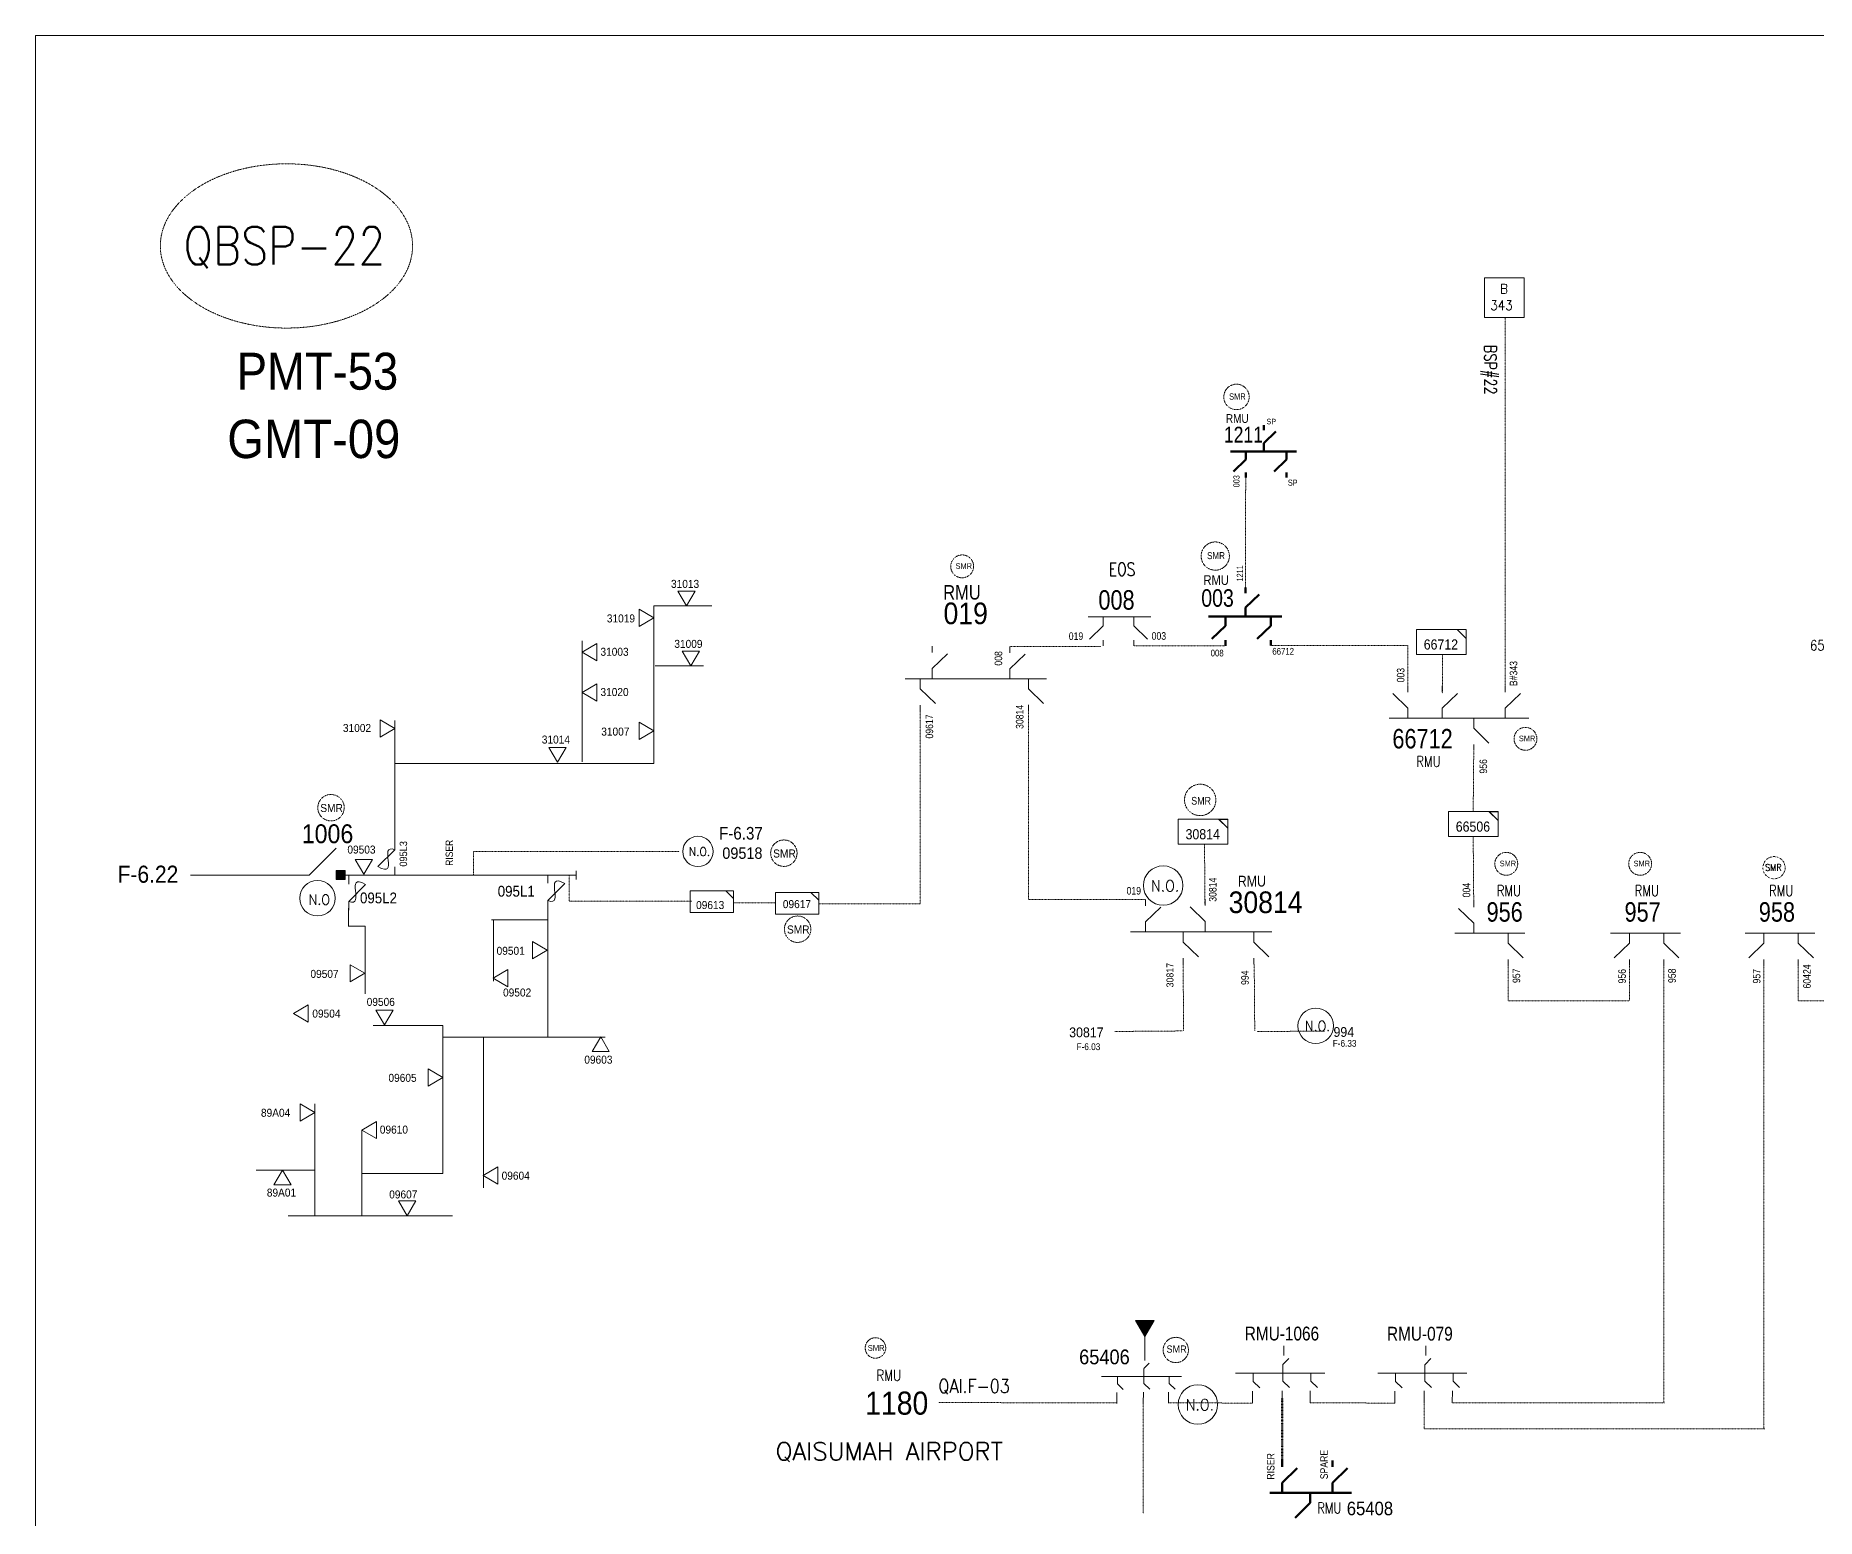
# Model space of a CAD drawing. Header units: metres. Extents: x 65984 to 144644, y -19036 to 23726.
# Drawn here: x 86731 to 87555, y -10119 to -9434 of the extents above; entities that cross this region are included whole.
import ezdxf
from ezdxf.enums import TextEntityAlignment as Align

# ---------------------------------------------------------------- set-up
doc = ezdxf.new("R2010")
doc.units = ezdxf.units.M
doc.header["$MEASUREMENT"] = 0
doc.linetypes.add('DGN Style 3', pattern=[0.013877, 0, -0.013877])
doc.linetypes.add('DGN Style 4', pattern=[1.6, 0.8, -0.4, 0, -0.4])
doc.layers.get('0').update_dxf_attribs({"color": 95, "lineweight": 40})
for name, color, linetype, lineweight in [('ABS', 7, 'Continuous', 40), ('ABS NUMBER', 112, 'Continuous', 30), ('d_eos', 111, 'Continuous', 40), ('d_eos no', 121, 'Continuous', 40), ('d_fco', 5, 'Continuous', 40), ('d_fco text', 95, 'Continuous', 40), ('d_oh branch', 94, 'Continuous', 40), ('d_switch', 95, 'Continuous', 40), ('d_tf', 1, 'Continuous', 40), ('d_tf no', 6, 'Continuous', 40), ('d_ug cable', 95, 'Continuous', 40), ('d_unit sub', 7, 'Continuous', 40), ('d_village name', 7, 'Continuous', 40), ('fedr no', 95, 'Continuous', 40), ('GRID STATION  04', 7, 'Continuous', 40), ('Level 37', 7, 'Continuous', 0), ('O H MAIN FEEDER', 4, 'Continuous', 100), ('SW N O', 114, 'Continuous', 30)]:
    doc.layers.add(name, color=color, linetype=linetype, lineweight=lineweight)
doc.styles.add('NASKHF', font='naskhf.shx', dxfattribs={"height": 8})
doc.styles.add('Style-Arial', font='arial.ttf')
doc.styles.add('Style-ENGINEERING', font='ENGINEERING.shx')
doc.styles.add('Style-msdefault', font='msdefault.shx')
doc.styles.add('Style-simplex', font='simplex.shx')
doc.styles.add('Style-STANDARD', font='STANDARD.shx')

# ---------------------------------------------------------------- blocks, each defined once
blk = doc.blocks.new('TRANS_2_2')
at = {"color": 0, "linetype": 'Continuous', "lineweight": -2, "ltscale": 500, "flags": 128}
blk.add_lwpolyline([(8668600, 4991700), (8668600, -5008300), (9500, -8300)], close=True, dxfattribs=at)
at = {"color": 0, "linetype": 'Continuous', "lineweight": -2, "ltscale": 500}
blk.add_solid([(8668600, 4991700), (8668600, -5008300), (9500, -8300)], dxfattribs=at)
blk = doc.blocks.new('TF_8')
at = {"color": 0, "linetype": 'ByBlock', "lineweight": -2}
blk.add_line((6.3, 4.95), (9.9, 1.35), dxfattribs=at)
blk.add_3dface([(-10.1, 4.95), (9.9, 4.95), (9.9, -5.05), (-10.1, -5.05)], dxfattribs=at)
blk = doc.blocks.new('FUSE01')
at = {"color": 0, "linetype": 'ByBlock', "lineweight": -2}
blk.add_line((0, -17.15), (0, -22.55), dxfattribs=at)
at = {"color": 0, "linetype": 'ByBlock', "lineweight": -2, "flags": 128}
blk.add_lwpolyline([(0, 0.05), (0, -5.75), (-11.2, -16.95)], dxfattribs=at)
at = {"color": 0, "linetype": 'ByBlock', "lineweight": -2}
blk.add_open_spline([(-11.2, -16.95), (3.4, -25.35), (-11.6, -1.35), (0, -5.75)], degree=3, dxfattribs=at)
blk = doc.blocks.new('*U2819')
at = {"layer": 'd_unit sub', "color": 2, "linetype": 'Continuous', "lineweight": 13, "flags": 128}
blk.add_lwpolyline([(6.4, 5), (9.99, 1.4), (9.99, 5)], close=True, dxfattribs=at)
at = {"layer": 'd_unit sub', "color": 2, "linetype": 'Continuous', "lineweight": 13, "xscale": 0.999671859597321, "yscale": 0.999671859597321, "zscale": 0.2499179648993302, "rotation": 359.9999999999999}
blk.add_blockref('TF_8', (0.1, 0.05), dxfattribs=at)
blk = doc.blocks.new('TRA1_1509')
at = {"layer": 'd_tf', "color": 40, "linetype": 'Continuous', "lineweight": 13, "ltscale": 0.000355616, "flags": 128}
blk.add_lwpolyline([(10, -17), (0, 0), (-10, -17)], close=True, dxfattribs=at)
blk = doc.blocks.new('TRA1_1508')
at = {"layer": 'd_tf', "color": 40, "linetype": 'Continuous', "lineweight": 13, "ltscale": 0.000355616, "xscale": 1.000046564039523, "yscale": 1.000046564039523, "zscale": 1.000046564039523, "rotation": 180}
blk.add_blockref('TRA1_1509', (0, 0), dxfattribs=at)
blk = doc.blocks.new('TRA1_1511')
at = {"layer": 'd_tf', "color": 40, "linetype": 'Continuous', "lineweight": 13, "ltscale": 0.000363563, "flags": 128}
blk.add_lwpolyline([(10, -16.9), (0, 0.1), (-10, -16.9)], close=True, dxfattribs=at)
blk = doc.blocks.new('TRA1_1510')
at = {"layer": 'd_tf', "color": 40, "linetype": 'Continuous', "lineweight": 13, "ltscale": 0.000363563, "xscale": 1.000046564039523, "yscale": 1.000046564039523, "zscale": 1.000046564039523, "rotation": 180}
blk.add_blockref('TRA1_1511', (0, 0), dxfattribs=at)
blk = doc.blocks.new('TRA1_1513')
at = {"layer": 'd_tf', "color": 40, "linetype": 'Continuous', "lineweight": 13, "ltscale": 0.000355616, "flags": 128}
blk.add_lwpolyline([(10, -17), (0, 0), (-10, -17)], close=True, dxfattribs=at)
blk = doc.blocks.new('TRA1_1512')
at = {"layer": 'd_tf', "color": 40, "linetype": 'Continuous', "lineweight": 13, "ltscale": 0.000355616, "xscale": 1.000046564039523, "yscale": 1.000046564039523, "zscale": 1.000046564039523, "rotation": 180}
blk.add_blockref('TRA1_1513', (0, 0), dxfattribs=at)
blk = doc.blocks.new('ABS2_1_1')
at = {"color": 0, "linetype": 'ByBlock', "lineweight": -2, "ltscale": 500}
for q in [(-29900, 43500), (0, 0)]:
    blk.add_line((0, 13600), q, dxfattribs=at)
at = {"color": 0, "linetype": 'ByBlock', "lineweight": -2, "ltscale": 500, "flags": 128}
for points in [[(5000, 43600), (-5000, 43600), (-5000, 53600), (5000, 53600)], [(3791, 49653), (3791, 49653), (3791, 49653)]]:
    blk.add_lwpolyline(points, close=True, dxfattribs=at)
at = {"color": 0, "linetype": 'ByBlock', "lineweight": -2, "ltscale": 500}
for points in [[(5000, 43600), (-5000, 43600), (5000, 53600), (-5000, 53600)], [(3791, 49653), (3791, 49653), (3791, 49653)]]:
    blk.add_solid(points, dxfattribs=at)
blk = doc.blocks.new('*U3876')
at = {"layer": 'd_eos', "color": 7, "linetype": 'Continuous', "lineweight": 13, "ltscale": 1.071132}
for p, q in [((0.66, 20.58), (0.66, -20.59)), ((-7.66, 12.71), (-13.21, 12.73)), ((-3.17, 12.4), (-6.11, 9.37)), ((0.3, 12.4), (-3.15, 12.4)), ((-7.55, -0.92), (-13.09, -0.91)), ((-3.06, -1.23), (-6, -4.26)), ((0.42, -1.23), (-3.03, -1.23)), ((0.96, -1.22), (4.59, -1.22)), ((4.68, -1.24), (7.34, -3.98)), ((8.82, -1.67), (13.24, -1.67)), ((-7.55, -13.88), (-13.09, -13.87)), ((-3.06, -14.19), (-6, -17.22)), ((0.42, -14.19), (-3.03, -14.19))]:
    blk.add_line(p, q, dxfattribs=at)
blk = doc.blocks.new('TF_1_3')
at = {"layer": 'd_village name', "color": 0, "linetype": 'Continuous', "lineweight": -2, "ltscale": 500}
blk.add_line((3150, 2475), (4950, 675), dxfattribs=at)
blk.add_3dface([(-5050, 2475), (4950, 2475), (4950, -2525), (-5050, -2525)], dxfattribs=at)
blk = doc.blocks.new('*U4063')
at = {"color": 30, "linetype": 'Continuous', "lineweight": 13, "flags": 128}
blk.add_lwpolyline([(18.3, 14.3), (28.6, 14.3), (28.6, 4)], close=True, dxfattribs=at)
at = {"color": 30, "linetype": 'Continuous', "lineweight": 13, "ltscale": 0.585929, "xscale": 0.005720000000000002, "yscale": 0.005720000000000002, "zscale": 0.006084002084081081}
blk.add_blockref('TF_1_3', (0.3, 0.2), dxfattribs=at)
blk = doc.blocks.new('*U4093')
at = {"layer": 'SW N O', "color": 3, "lineweight": 13, "ltscale": 0.426762}
blk.add_circle((0, 0), 16.8, dxfattribs=at)
at = {"layer": 'SW N O', "color": 3, "lineweight": 13, "style": 'Style-STANDARD'}
blk.add_text('N.O.', height=9.6, dxfattribs=at).set_placement((1.7, -0.2), align=Align.MIDDLE_CENTER)
blk = doc.blocks.new('*U4113')
at = {"layer": 'SW N O', "color": 3, "lineweight": 13, "ltscale": 0.426762, "extrusion": (0, 0, -1)}
blk.add_circle((0, 0), 16.8, dxfattribs=at)
at = {"layer": 'SW N O', "color": 3, "lineweight": 13, "extrusion": (0, 0, -1), "insert": (1.7, 1.4), "char_height": 9.6, "attachment_point": 5, "text_direction": (1, 0, 0), "line_spacing_factor": 0.6, "style": 'Style-STANDARD'}
blk.add_mtext('N.O', dxfattribs=at)
blk = doc.blocks.new('*U4171')
at = {"layer": 'd_eos', "color": 2, "linetype": 'Continuous', "lineweight": 211, "ltscale": 0.574507}
for p, q in [((-13.17, 12.09), (-13.17, 14.91)), ((-13.17, 4.65), (-6.16, 11.44)), ((10.13, 12.09), (10.13, 14.92)), ((10.13, 4.65), (17.13, 11.45)), ((-13.16, 0), (-13.17, 4.65)), ((10.13, 0), (10.13, 4.65)), ((-18.84, 0), (18.85, 0)), ((-0.14, -4.65), (-7.14, -11.45)), ((-0.14, 0), (-0.14, -4.65)), ((-0.14, -12.09), (-0.14, -14.92))]:
    blk.add_line(p, q, dxfattribs=at)
blk = doc.blocks.new('*U4246')
at = {"layer": 'd_eos', "color": 2, "linetype": 'Continuous', "lineweight": 13, "ltscale": 0.964019}
for p, q in [((0.66, 20.58), (0.66, -20.59)), ((-7.66, 12.71), (-13.21, 12.73)), ((-3.17, 12.4), (-6.11, 9.37)), ((0.3, 12.4), (-3.15, 12.4)), ((-7.55, -0.92), (-13.09, -0.91)), ((-3.06, -1.23), (-6, -4.26)), ((0.42, -1.23), (-3.03, -1.23)), ((0.96, -1.22), (4.59, -1.22)), ((4.68, -1.24), (7.34, -3.98)), ((8.82, -1.67), (13.24, -1.67)), ((-7.55, -13.88), (-13.09, -13.87)), ((-3.06, -14.19), (-6, -17.22)), ((0.42, -14.19), (-3.03, -14.19))]:
    blk.add_line(p, q, dxfattribs=at)
blk = doc.blocks.new('*U4325')
at = {"layer": 'SW N O', "color": 3, "lineweight": 13, "ltscale": 0.426762}
blk.add_circle((0, 0), 16.8, dxfattribs=at)
at = {"layer": 'SW N O', "color": 3, "lineweight": 13, "style": 'Style-STANDARD'}
blk.add_text('N.O.', height=9.6, dxfattribs=at).set_placement((1.7, -0.2), align=Align.MIDDLE_CENTER)

msp = doc.modelspace()

# ---------------------------------------------------------------- linework, layer by layer
at = {"color": 30, "linetype": 'Continuous', "lineweight": 13, "ltscale": 0.426762}
msp.add_line((87244.22, -10034.79), (87244.22, -10041.89), dxfattribs=at)
at = {"layer": 'd_eos', "color": 7, "linetype": 'Continuous', "lineweight": 13, "ltscale": 0.574507}
for p, q in [((87217.95, -9702.12), (87247.04, -9702.12)), ((87224.92, -9702.12), (87224.92, -9706.3)), ((87239.19, -9702.12), (87239.19, -9706.3)), ((87224.92, -9706.3), (87218.62, -9712.42)), ((87224.92, -9713), (87224.92, -9715.55)), ((87239.19, -9706.3), (87245.49, -9712.42)), ((87239.19, -9713), (87239.19, -9715.55))]:
    msp.add_line(p, q, dxfattribs=at)
at = {"layer": 'd_eos', "color": 2, "linetype": 'Continuous', "lineweight": 13, "ltscale": 0.638341}
for p, q in [((87145.92, -9718.59), (87145.92, -9715.77)), ((87145.92, -9726.04), (87152.92, -9719.24)), ((87181.88, -9718.77), (87181.88, -9715.95)), ((87181.88, -9726.22), (87188.88, -9719.42)), ((87145.92, -9730.69), (87145.92, -9726.04)), ((87181.88, -9730.87), (87181.88, -9726.22)), ((87133.41, -9730.82), (87198.78, -9730.82)), ((87140.38, -9730.83), (87140.38, -9735.48)), ((87140.38, -9735.48), (87147.38, -9742.27)), ((87190.43, -9730.82), (87190.43, -9735.47)), ((87190.43, -9735.47), (87197.44, -9742.27)), ((87365.82, -9744.4), (87358.82, -9737.6)), ((87365.82, -9736.95), (87365.82, -9734.13)), ((87381.68, -9736.95), (87381.68, -9734.13)), ((87381.68, -9744.4), (87388.68, -9737.6)), ((87410.84, -9736.96), (87410.84, -9734.13)), ((87410.84, -9744.4), (87417.85, -9737.6)), ((87140.38, -9742.92), (87140.38, -9745.75)), ((87190.43, -9742.91), (87190.43, -9745.74)), ((87365.82, -9749.05), (87365.82, -9744.4)), ((87381.68, -9749.05), (87381.68, -9744.4)), ((87410.84, -9749.05), (87410.84, -9744.4)), ((87421.67, -9749.05), (87357.1, -9749.05)), ((87396.26, -9749.05), (87396.26, -9753.7)), ((87396.26, -9753.7), (87403.26, -9760.49)), ((87396.26, -9761.14), (87396.26, -9763.97)), ((87244.54, -9843.17), (87251.54, -9836.37)), ((87272.18, -9843), (87265.18, -9836.2)), ((87396.26, -9843.76), (87389.26, -9836.96)), ((87396.26, -9836.32), (87396.26, -9833.49)), ((87244.54, -9847.82), (87244.54, -9843.17)), ((87272.18, -9847.65), (87272.18, -9843)), ((87396.26, -9848.41), (87396.26, -9843.76)), ((87237.56, -9847.82), (87302.93, -9847.83)), ((87261.95, -9847.83), (87261.95, -9852.48)), ((87261.95, -9852.48), (87268.95, -9859.27)), ((87294.59, -9847.83), (87294.59, -9852.48)), ((87294.59, -9852.48), (87301.59, -9859.28)), ((87419.86, -9848.41), (87387.54, -9848.41)), ((87412.11, -9848.41), (87412.11, -9853.06)), ((87412.11, -9853.06), (87419.12, -9859.86)), ((87491.8, -9848.41), (87459.48, -9848.41)), ((87468.2, -9853.06), (87461.2, -9859.85)), ((87468.2, -9848.41), (87468.2, -9853.06)), ((87484.06, -9848.41), (87484.06, -9853.06)), ((87484.06, -9853.06), (87491.06, -9859.86)), ((87554, -9848.41), (87521.68, -9848.41)), ((87530.4, -9853.06), (87523.4, -9859.85)), ((87530.4, -9848.41), (87530.4, -9853.06)), ((87546.26, -9848.41), (87546.26, -9853.06)), ((87546.26, -9853.06), (87553.26, -9859.86)), ((87412.11, -9860.5), (87412.11, -9863.33)), ((87468.2, -9860.5), (87468.2, -9863.33)), ((87484.06, -9860.5), (87484.06, -9863.33)), ((87530.4, -9860.5), (87530.4, -9863.33)), ((87546.26, -9860.5), (87546.26, -9863.33))]:
    msp.add_line(p, q, dxfattribs=at)
at = {"layer": 'd_eos', "color": 7, "linetype": 'Continuous', "lineweight": 13, "ltscale": 0.638341}
for p, q in [((87244.54, -9835.73), (87244.54, -9832.9)), ((87272.18, -9835.55), (87272.18, -9832.73)), ((87261.95, -9859.92), (87261.95, -9862.74)), ((87294.59, -9859.92), (87294.59, -9862.75))]:
    msp.add_line(p, q, dxfattribs=at)
at = {"layer": 'd_eos', "color": 7, "linetype": 'Continuous', "lineweight": 211, "ltscale": 0.638341}
for p, q in [((87307.67, -10095.03), (87307.67, -10092.21)), ((87330.96, -10095.03), (87330.96, -10092.21)), ((87307.67, -10102.48), (87314.67, -10095.68)), ((87330.96, -10102.47), (87337.96, -10095.68)), ((87302, -10107.13), (87339.68, -10107.12)), ((87307.67, -10107.13), (87307.67, -10102.48)), ((87320.7, -10107.12), (87320.7, -10111.77)), ((87330.96, -10107.12), (87330.96, -10102.47)), ((87320.7, -10111.77), (87313.7, -10118.57))]:
    msp.add_line(p, q, dxfattribs=at)
at = {"layer": 'd_oh branch', "color": 40, "linetype": 'Continuous', "lineweight": 13}
for p, q in [((87017.22, -9697.07), (87017.27, -9769.94)), ((87017.23, -9697.07), (87044.03, -9697.05)), ((86984.16, -9713.23), (86984.16, -9769.23)), ((87017.86, -9724.78), (87040.23, -9724.78)), ((86897.57, -9750.1), (86897.57, -9805.74)), ((87017.27, -9769.94), (86897.57, -9769.94)), ((86876.15, -9836.9), (86876.15, -9845.32)), ((86876.15, -9845.16), (86883.73, -9845.16)), ((86883.73, -9876.42), (86883.73, -9845.16)), ((86968.29, -9842.15), (86942.28, -9842.15)), ((86943.19, -9842.17), (86943.19, -9870.56)), ((86968.27, -9837.38), (86968.29, -9896.51)), ((86919.73, -9891.11), (86887.44, -9891.13)), ((86919.7, -9896.53), (86919.73, -9891.11)), ((86919.7, -9896.51), (86994.8, -9896.51)), ((86919.7, -9896.53), (86919.75, -9959.48)), ((86938.55, -9896.53), (86938.55, -9966.16)), ((86860.59, -9927.26), (86860.59, -9978.98)), ((86882.28, -9978.98), (86882.28, -9939.39)), ((86860.59, -9957.87), (86833.47, -9957.89)), ((86919.75, -9959.48), (86882.28, -9959.48)), ((86848.24, -9978.98), (86924.19, -9978.98))]:
    msp.add_line(p, q, dxfattribs=at)
at = {"layer": 'd_ug cable', "color": 40, "linetype": 'DGN Style 3', "lineweight": 13}
for p, q in [((87073.38, -9834.3), (87054.19, -9834.3)), ((87140.38, -9834.75), (87093.39, -9834.75))]:
    msp.add_line(p, q, dxfattribs=at)
at = {"layer": 'd_ug cable', "color": 30, "linetype": 'DGN Style 3', "lineweight": 13}
for p, q in [((87484.06, -9863.33), (87484.06, -10065.48)), ((87530.4, -9863.33), (87530.4, -10077.43)), ((87231.26, -10065.49), (87148.85, -10065.36)), ((87243.51, -10065.41), (87243.43, -10116.8)), ((87294.03, -10065.6), (87255.19, -10065.49)), ((87359.76, -10065.6), (87320.63, -10065.48)), ((87373.39, -10077.43), (87373.39, -10065.48)), ((87484.45, -10065.48), (87386.35, -10065.48)), ((87530.8, -10077.43), (87373.39, -10077.43))]:
    msp.add_line(p, q, dxfattribs=at)
at = {"layer": 'd_ug cable', "color": 7, "linetype": 'DGN Style 3', "lineweight": 106}
msp.add_line((87307.66, -10063.3), (87307.67, -10092.21), dxfattribs=at)
at = {"layer": 'd_ug cable', "color": 40, "linetype": 'DGN Style 3', "lineweight": 13, "flags": 128}
for points in [[(87410.84, -9564.11), (87410.84, -9736.96)], [(87290.84, -9637.36), (87290.75, -9690.3), (87290.75, -9690.3)], [(87223.92, -9715.84), (87181.96, -9715.84), (87181.96, -9715.84)], [(87281.13, -9715.56), (87239.16, -9715.56), (87239.16, -9715.56)], [(87302.46, -9715.39), (87302.46, -9715.39), (87302.46, -9715.39), (87365.82, -9715.39), (87365.82, -9734.13)], [(87140.38, -9745.75), (87140.38, -9834.75)], [(87190.47, -9744.08), (87190.47, -9832.8), (87244.45, -9832.8)], [(86978.04, -9821.56), (86978.04, -9833.54), (87034.79, -9833.54)]]:
    msp.add_lwpolyline(points, dxfattribs=at)
at = {"layer": 'd_ug cable', "color": 30, "linetype": 'DGN Style 3', "lineweight": 13, "flags": 128}
for points in [[(87381.8, -9719.65), (87381.8, -9737.49)], [(87396.26, -9764.19), (87396.01, -9792.23)], [(87396.01, -9803.71), (87396.26, -9834.9)], [(87271.81, -9807.46), (87272.03, -9835.49)], [(87412.11, -9863.33), (87412.11, -9879.59), (87468.2, -9879.59), (87468.2, -9863.33)], [(87546.26, -9863.33), (87546.26, -9879.59), (87601.2, -9879.59)]]:
    msp.add_lwpolyline(points, dxfattribs=at)
at = {"layer": 'd_ug cable', "color": 5, "linetype": 'DGN Style 3', "lineweight": 13, "flags": 128}
msp.add_lwpolyline([(87029, -9810.63), (87029, -9810.63), (86933.95, -9810.63), (86933.94, -9821.58)], dxfattribs=at)
at = {"layer": 'd_ug cable', "color": 1, "linetype": 'DGN Style 3', "lineweight": 13, "flags": 128}
for points in [[(87261.91, -9862.49), (87262.16, -9893.68)], [(87230.37, -9893.83), (87261.56, -9893.58)]]:
    msp.add_lwpolyline(points, dxfattribs=at)
at = {"layer": 'd_ug cable', "color": 191, "linetype": 'DGN Style 3', "lineweight": 13, "flags": 128}
for points in [[(87294.78, -9862.49), (87295.03, -9893.68)], [(87296.22, -9893.88), (87327.42, -9893.63)]]:
    msp.add_lwpolyline(points, dxfattribs=at)
at = {"layer": 'd_ug cable', "color": 2, "linetype": 'DGN Style 3', "lineweight": 13}
for centre, radius in [((87286.58, -9600.51), 5.88), ((87276.77, -9674.07), 6.53), ((87159.78, -9678.83), 5.29), ((87420.17, -9758.55), 5.29), ((86868.01, -9790.39), 6.11), ((87269.81, -9786.8), 7.26), ((87077.35, -9811.41), 6.11), ((87411.29, -9816.33), 5.29), ((87473.19, -9816.33), 5.29), ((87083.72, -9846.55), 6.11), ((87119.7, -10040.12), 4.74), ((87258.53, -10041.05), 5.85)]:
    msp.add_circle(centre, radius, dxfattribs=at)
at = {"layer": 'd_ug cable', "color": 2, "linetype": 'DGN Style 4', "lineweight": 13}
msp.add_circle((87535.07, -9818.12), 5.15, dxfattribs=at)
at = {"layer": 'fedr no', "color": 82, "linetype": 'DGN Style 3', "lineweight": 13, "true_color": 0x1dc70e}
msp.add_ellipse((86847.42, -9530.72), major_axis=(58.3, 0), ratio=0.651175, dxfattribs=at)
at = {"layer": 'GRID STATION  04', "color": 57, "linetype": 'Continuous', "lineweight": 13, "ltscale": 0.588932, "true_color": 0x7d8a21, "flags": 128}
msp.add_lwpolyline([(87401.24, -9563.85), (87419.61, -9563.85), (87419.61, -9545.48), (87401.24, -9545.48)], close=True, dxfattribs=at)
at = {"layer": 'O H MAIN FEEDER', "color": 40, "lineweight": 13, "ltscale": 0.426762}
for p, q in [((86981.28, -9823.59), (86981.28, -9819.54)), ((86981.28, -9821.56), (86871.2, -9821.61))]:
    msp.add_line(p, q, dxfattribs=at)
at = {"layer": 'O H MAIN FEEDER', "color": 191, "lineweight": 13, "ltscale": 0.426762}
msp.add_line((86856.65, -9821.56), (86803.12, -9821.56), dxfattribs=at)
at = {"layer": 'O H MAIN FEEDER', "color": 140, "lineweight": 13, "ltscale": 0.498271, "flags": 128}
msp.add_lwpolyline([(86731.46, -9433.5), (88354.38, -9433.5), (88354.38, -10521.27), (86731.46, -10521.27)], close=True, dxfattribs=at)

# ---------------------------------------------------------------- block references
at = {"color": 30, "linetype": 'Continuous', "lineweight": 13, "xscale": 0.4012293440304244, "yscale": 0.4012293440304244, "zscale": 0.4012293440304244}
for p in [(87381.21, -9713.8), (87271.11, -9801.51), (87396.01, -9797.98)]:
    msp.add_blockref('*U4063', p, dxfattribs=at)
at = {"layer": 'ABS', "color": 2, "linetype": 'Continuous', "lineweight": 13, "ltscale": 0.690717, "xscale": 0.0004162977093428842, "yscale": 0.0004162977093428842, "zscale": 0.0003680335276451397, "rotation": 269.9999999999997}
msp.add_blockref('ABS2_1_1', (86852.27, -9821.56), dxfattribs=at)
at = {"layer": 'd_eos', "color": 2, "linetype": 'Continuous', "lineweight": 211, "ltscale": 0.517056, "xscale": 0.81, "yscale": 0.81, "zscale": 0.81, "rotation": 180}
msp.add_blockref('*U4171', (87299.04, -9625.71), dxfattribs=at)
at = {"layer": 'd_eos', "color": 2, "linetype": 'Continuous', "lineweight": 211, "ltscale": 0.574507, "xscale": 0.9, "yscale": 0.9, "zscale": 0.9, "rotation": 180}
msp.add_blockref('*U4171', (87290.61, -9702.07), dxfattribs=at)
at = {"layer": 'd_eos', "color": 2, "linetype": 'Continuous', "lineweight": 13, "ltscale": 0.964019, "xscale": 0.9, "yscale": 0.9, "zscale": 0.9, "rotation": 90}
msp.add_blockref('*U4246', (87242.7, -10053.83), dxfattribs=at)
at = {"layer": 'd_eos', "color": 7, "linetype": 'Continuous', "lineweight": 13, "ltscale": 1.071132, "rotation": 90}
for p in [(87306.76, -10052.4), (87372.49, -10052.4)]:
    msp.add_blockref('*U3876', p, dxfattribs=at)
at = {"layer": 'd_fco', "color": 40, "linetype": 'Continuous', "lineweight": 13, "xscale": 0.7, "yscale": 0.7}
for p, zscale, rotation in [((86897.57, -9805.78), 0.2449196056013438, 359.9999999999999), ((86876.18, -9837.73), 0.1328166531840651, 180), ((86968.27, -9837.35), 0.2499179648993302, 180)]:
    msp.add_blockref('FUSE01', p, dxfattribs=dict(at, zscale=zscale, rotation=rotation))
at = {"layer": 'd_tf', "color": 40, "linetype": 'Continuous', "lineweight": 13, "ltscale": 0.000363563, "xscale": 0.4, "yscale": 0.4, "zscale": 0.4}
for p in [(87032.3, -9697.04), (87034.28, -9724.76)]:
    msp.add_blockref('TRA1_1510', p, dxfattribs=at)
at = {"layer": 'd_tf', "color": 40, "linetype": 'Continuous', "lineweight": 13, "ltscale": 0.000363563, "xscale": 0.4, "yscale": 0.4, "zscale": 0.4, "rotation": 89.99999999999997}
msp.add_blockref('TRA1_1510', (87017.2, -9702.56), dxfattribs=at)
at = {"layer": 'd_tf', "color": 40, "linetype": 'Continuous', "lineweight": 13, "ltscale": 0.000355616, "xscale": 0.4, "yscale": 0.4, "zscale": 0.4}
for name, p, rotation in [('TRA1_1512', (86984.15, -9718.48), 270), ('TRA1_1512', (86984.15, -9737.09), 270), ('TRA1_1508', (86897.57, -9753.76), 89.99999999999997), ('TRA1_1508', (87017.23, -9754.87), 89.99999999999997), ('TRA1_1508', (86972.71, -9769.36), 359.9999999999999), ('TRA1_1508', (86967.94, -9856.26), 89.99999999999997), ('TRA1_1508', (86883.72, -9866.95), 89.99999999999997), ('TRA1_1512', (86943.02, -9869.16), 270), ('TRA1_1508', (86992.67, -9896.33), 180), ('TRA1_1508', (86919.7, -9915.06), 89.99999999999997), ('TRA1_1508', (86860.57, -9931.34), 89.99999999999997), ('TRA1_1508', (86882.3, -9939.37), 269.9999999999999), ('TRA1_1508', (86845.6, -9957.95), 180), ('TRA1_1512', (86938.38, -9960.46), 270), ('TRA1_1508', (86903.25, -9978.98), 359.9999999999999)]:
    msp.add_blockref(name, p, dxfattribs=dict(at, rotation=rotation))
at = {"layer": 'd_tf', "color": 40, "linetype": 'Continuous', "lineweight": 13, "ltscale": 0.000355616, "extrusion": (0, 0, -1), "xscale": 0.4, "yscale": 0.4, "zscale": 0.4}
for p, rotation in [((-86883.23, -9821.16), 359.9999999999999), ((-86850.65, -9885.54), 89.99999999999997), ((-86892.75, -9890.71), 359.9999999999999)]:
    msp.add_blockref('TRA1_1508', p, dxfattribs=dict(at, rotation=rotation))
at = {"layer": 'd_tf', "color": 7, "linetype": 'Continuous', "lineweight": 13, "ltscale": 0.426762, "xscale": 8.535245333131417e-07, "yscale": 8.535245333131417e-07, "zscale": 8.535245333131417e-07, "rotation": 89.99999999999999}
msp.add_blockref('TRANS_2_2', (87244.21, -10034.8), dxfattribs=at)
at = {"layer": 'd_unit sub', "color": 40, "linetype": 'Continuous', "lineweight": 13, "xscale": 0.999671859597321, "yscale": 0.999671859597321, "zscale": 0.2499179648993302}
msp.add_blockref('TF_8', (87044.16, -9833.71), dxfattribs=at)
at = {"layer": 'd_unit sub', "color": 2, "linetype": 'Continuous', "lineweight": 13}
msp.add_blockref('*U2819', (87083.47, -9834.53), dxfattribs=at)
at = {"layer": 'SW N O', "color": 3, "lineweight": 13}
for name, p, xscale, yscale, zscale in [('*U4093', (87037.65, -9810.6), 0.4178311185604366, 0.4178311185604366, 0.4178311185604366), ('*U4093', (87252.69, -9826.39), 0.5431804541285676, 0.5431804541285676, 0.5431804541285676), ('*U4325', (87323.22, -9891.23), 0.4888624087157109, 0.4888624087157109, 0.4888624087157109), ('*U4093', (87268.75, -10066.26), 0.5431804541285676, 0.5431804541285676, 0.5431804541285676)]:
    msp.add_blockref(name, p, dxfattribs=dict(at, xscale=xscale, yscale=yscale, zscale=zscale))
at = {"layer": 'SW N O', "color": 3, "lineweight": 13, "extrusion": (0, 0, -1), "xscale": 0.4883923814076013, "yscale": 0.4883923814076013, "zscale": 0.4883923814076013, "rotation": 180}
msp.add_blockref('*U4113', (-86861.79, -9832.23), dxfattribs=at)

# ---------------------------------------------------------------- texts
at = {"color": 6, "linetype": 'Continuous', "lineweight": 13, "style": 'Style-simplex', "width": 0.857143}
msp.add_text('QAI.F-03', height=6.328, dxfattribs=at).set_placement((87165.3, -10057.74), align=Align.MIDDLE_CENTER)
at = {"layer": 'ABS NUMBER', "color": 6, "linetype": 'Continuous', "lineweight": 0, "style": 'Style-Arial', "width": 0.88}
msp.add_text('F-6.22', height=7.902, dxfattribs=at).set_placement((86769.35, -9817.18), align=Align.TOP_LEFT)
at = {"layer": 'd_eos no', "color": 7, "linetype": 'Continuous', "lineweight": 13, "style": 'Style-Arial', "width": 0.88}
for s, height, p in [('PMT-53', 17.075, (86824.45, -9580.09)), ('GMT-09', 17.748, (86820.06, -9611.04))]:
    msp.add_text(s, height=height, dxfattribs=at).set_placement(p, align=Align.TOP_LEFT)
at = {"layer": 'd_eos no', "color": 2, "linetype": 'Continuous', "lineweight": 13, "ltscale": 0.9, "style": 'Style-msdefault', "width": 0.833333}
msp.add_text('1211', height=7.29, dxfattribs=at).set_placement((87280.76, -9621.59))
at = {"layer": 'd_eos no', "color": 2, "linetype": 'Continuous', "lineweight": 13}
for s, height, style, width, p in [('019', 10, 'Style-Arial', 0.88, (87151.16, -9705.56)), ('003', 8.1, 'Style-msdefault', 0.833333, (87270.3, -9697.5)), ('66712', 9, 'Style-msdefault', 0.833333, (87358.65, -9762.99)), ('30814', 10, 'Style-Arial', 0.88, (87282.95, -9839.1)), ('956', 9, 'Style-msdefault', 0.833333, (87402.19, -9843.07)), ('957', 9, 'Style-msdefault', 0.833333, (87465.96, -9843.07)), ('958', 9, 'Style-msdefault', 0.833333, (87528.04, -9843.07))]:
    msp.add_text(s, height=height, dxfattribs=dict(at, style=style, width=width)).set_placement(p)
at = {"layer": 'd_eos no', "color": 7, "linetype": 'Continuous', "lineweight": 13, "style": 'Style-msdefault', "width": 0.833333}
msp.add_text('008', height=9, dxfattribs=at).set_placement((87222.75, -9698.85))
at = {"layer": 'd_eos no', "color": 7, "linetype": 'Continuous', "lineweight": 13, "ltscale": 0.805743, "style": 'Style-msdefault', "width": 0.833333}
msp.add_text('RMU-079', height=6.378, dxfattribs=at).set_placement((87356.15, -10036.73))
at = {"layer": 'd_eos no', "color": 2, "linetype": 'Continuous', "lineweight": 140, "ltscale": 0.789134, "style": 'Style-Arial', "width": 0.88}
msp.add_text('65406', height=6.837, rotation=0.00752, dxfattribs=at).set_placement((87213.86, -10047.67))
at = {"layer": 'd_eos no', "color": 2, "linetype": 'Continuous', "lineweight": 13, "ltscale": 1.057618, "style": 'Style-Arial', "width": 0.88}
msp.add_text('1180', height=10.668, dxfattribs=at).set_placement((87114.94, -10060.29), align=Align.TOP_LEFT)
at = {"layer": 'd_eos no', "color": 7, "linetype": 'Continuous', "lineweight": 140, "ltscale": 0.751126, "style": 'Style-Arial', "width": 0.88}
msp.add_text('65408', height=6.267, rotation=0.00752, dxfattribs=at).set_placement((87337.56, -10117.44))
at = {"layer": 'd_eos no', "color": 7, "linetype": 'Continuous', "lineweight": 13, "ltscale": 0.805743, "insert": (87290.42, -10036.73), "char_height": 6.3775, "width": 34.7137, "attachment_point": 7, "style": 'NASKHF'}
msp.add_mtext('\\Fmsdefault;\\H1x;\\W0.833333;RMU-1066', dxfattribs=at)
at = {"layer": 'd_fco text', "color": 40, "linetype": 'Continuous', "lineweight": 13, "style": 'Style-msdefault', "width": 0.92}
msp.add_text('095L3', height=3.444, rotation=90, dxfattribs=at).set_placement((86899.74, -9817.63), align=Align.TOP_LEFT)
for s, p in [('095L1', (86945.08, -9826.5)), ('095L2', (86881.41, -9829.6))]:
    msp.add_text(s, height=5, dxfattribs=at).set_placement(p, align=Align.TOP_LEFT)
at = {"layer": 'd_switch', "color": 1, "linetype": 'Continuous', "lineweight": 30, "ltscale": 0.729, "style": 'Style-ENGINEERING', "width": 0.857143}
msp.add_text('SMR', height=2.91, rotation=0.00263, dxfattribs=at).set_placement((87283.19, -9598.88), align=Align.TOP_LEFT)
at = {"layer": 'd_switch', "color": 1, "linetype": 'Continuous', "lineweight": 30, "ltscale": 0.81, "style": 'Style-ENGINEERING', "width": 0.857143}
msp.add_text('SMR', height=3.234, rotation=0.00263, dxfattribs=at).set_placement((87273, -9672.26), align=Align.TOP_LEFT)
at = {"layer": 'd_switch', "color": 1, "linetype": 'Continuous', "lineweight": 30, "ltscale": 0.6561, "style": 'Style-ENGINEERING', "width": 0.857143}
for p in [(87156.73, -9677.37), (87417.12, -9757.08), (87408.24, -9814.87), (87470.14, -9814.87)]:
    msp.add_text('SMR', height=2.619, rotation=0.00263, dxfattribs=at).set_placement(p, align=Align.TOP_LEFT)
at = {"layer": 'd_switch', "color": 1, "linetype": 'Continuous', "lineweight": 30, "ltscale": 0.9, "style": 'Style-ENGINEERING', "width": 0.857143}
msp.add_text('SMR', height=3.593, rotation=0.00263, dxfattribs=at).set_placement((87265.66, -9785.4), align=Align.TOP_LEFT)
at = {"layer": 'd_switch', "color": 40, "linetype": 'Continuous', "lineweight": 13, "style": 'Style-ENGINEERING', "width": 0.857143}
msp.add_text('RISER', height=3.43, rotation=90, dxfattribs=at).set_placement((86920.97, -9817.25), align=Align.TOP_LEFT)
at = {"layer": 'd_switch', "color": 55, "linetype": 'Continuous', "lineweight": 13, "insert": (87047.39, -9799.29), "char_height": 5.815, "attachment_point": 1, "style": 'NASKHF'}
msp.add_mtext('\\Fmsdefault;\\H1x;\\W0.9;F-6.37\\P', dxfattribs=at)
at = {"layer": 'd_switch', "color": 6, "linetype": 'Continuous', "lineweight": 13, "char_height": 3.1535, "attachment_point": 1, "style": 'NASKHF'}
for s, insert in [('\\Fmsdefault;\\H1x;\\W0.9;F-6.03\\P', (87212.66, -9899.29)), ('\\Fmsdefault;\\H1x;\\W0.9;F-6.33\\P', (87331.09, -9897.74))]:
    msp.add_mtext(s, dxfattribs=dict(at, insert=insert))
at = {"layer": 'd_tf no', "color": 40, "linetype": 'Continuous', "lineweight": 13, "style": 'Style-msdefault', "width": 0.945946}
for s, p in [('31013', (87025.18, -9685.08)), ('31019', (86995.52, -9701.05)), ('31009', (87026.72, -9712.81)), ('31003', (86992.57, -9716.47)), ('31020', (86992.57, -9735.08)), ('31002', (86873.52, -9751.69)), ('31007', (86992.94, -9753.36)), ('31014', (86965.46, -9757.04)), ('09503', (86875.59, -9807.9)), ('09613', (87036.78, -9833.54)), ('09501', (86944.56, -9854.68)), ('09507', (86858.51, -9865.36)), ('09506', (86884.51, -9878.3)), ('09502', (86947.55, -9873.96)), ('09504', (86859.37, -9883.71)), ('09603', (86985.11, -9905)), ('09605', (86894.57, -9913.41)), ('89A04', (86835.63, -9929.55)), ('09610', (86890.58, -9937.34)), ('09604', (86946.89, -9958.63)), ('89A01', (86838.34, -9966.45)), ('09607', (86894.91, -9967.3))]:
    msp.add_text(s, height=3.7, dxfattribs=at).set_placement(p, align=Align.TOP_LEFT)
at = {"layer": 'd_tf no', "color": 30, "linetype": 'Continuous', "lineweight": 13, "width": 0.909091}
for s, style, p in [('66712', 'Style-msdefault', (87381.08, -9714.94)), ('65501', 'Style-STANDARD', (87560.08, -9715.37)), ('30814', 'Style-msdefault', (87270.98, -9802.65)), ('66506', 'Style-msdefault', (87395.88, -9799.12))]:
    msp.add_text(s, height=4.694, dxfattribs=dict(at, style=style)).set_placement(p, align=Align.MIDDLE_CENTER)
at = {"layer": 'd_tf no', "color": 1, "linetype": 'Continuous', "lineweight": 40, "style": 'Style-msdefault', "width": 0.945946}
for height, p in [(3.722, (86863.06, -9788.68)), (3.722, (87072.41, -9809.7)), (3.722, (87078.78, -9844.83)), (2.678, (87116.15, -10038.78)), (3.335, (87254.21, -10038.97))]:
    msp.add_text('SMR', height=height, dxfattribs=at).set_placement(p, align=Align.TOP_LEFT)
at = {"layer": 'd_tf no', "color": 2, "linetype": 'Continuous', "lineweight": 13, "style": 'Style-msdefault', "width": 0.945946}
for s, height, p in [('09518', 5.273, (87048.91, -9808.76)), ('09617', 3.7, (87076.88, -9833.11)), ('30817', 4.523, (87209.25, -9891.98)), ('994', 4.523, (87331.42, -9891.8))]:
    msp.add_text(s, height=height, dxfattribs=at).set_placement(p, align=Align.TOP_LEFT)
at = {"layer": 'd_tf no', "color": 1, "linetype": 'Continuous', "lineweight": 13, "ltscale": 0.9, "style": 'Style-simplex', "width": 0.909091}
msp.add_text('SMR', height=3.004, dxfattribs=at).set_placement((87534.79, -9818.01), align=Align.MIDDLE_CENTER)
at = {"layer": 'd_tf no', "color": 7, "lineweight": 13, "style": 'Style-msdefault', "width": 0.945946}
msp.add_text('30817', height=3.221, rotation=90, dxfattribs=at).set_placement((87254.23, -9873.46), align=Align.TOP_LEFT)
at = {"layer": 'fedr no', "color": 6, "linetype": 'Continuous', "lineweight": 13, "style": 'Style-STANDARD', "width": 0.909091}
msp.add_text('QBSP-22', height=17.524, dxfattribs=at).set_placement((86846.42, -9530.61), align=Align.MIDDLE_CENTER)
at = {"layer": 'GRID STATION  04', "color": 57, "linetype": 'Continuous', "lineweight": 13, "true_color": 0x7d8a21, "style": 'Style-STANDARD'}
for s, height, p in [('B', 4.41, (87410.27, -9550.52)), ('343', 4.409, (87409.1, -9558.18))]:
    msp.add_text(s, height=height, dxfattribs=at).set_placement(p, align=Align.MIDDLE_CENTER)
at = {"layer": 'GRID STATION  04', "color": 57, "linetype": 'Continuous', "lineweight": 13, "true_color": 0x7d8a21, "style": 'Style-STANDARD', "width": 0.866667}
msp.add_text('BSP#22', height=5.511, rotation=270, dxfattribs=at).set_placement((87403.99, -9587.99), align=Align.MIDDLE_CENTER)
at = {"layer": 'GRID STATION  04', "color": 121, "linetype": 'Continuous', "lineweight": 13, "ltscale": 0.591646, "style": 'Style-simplex'}
msp.add_text('QAISUMAH AIRPORT ', height=8.252, dxfattribs=at).set_placement((87128.9, -10087.88), align=Align.MIDDLE_CENTER)
at = {"layer": 'Level 37', "color": 2, "linetype": 'Continuous', "lineweight": 13, "ltscale": 0.81, "style": 'Style-msdefault', "width": 0.854701}
msp.add_text('RMU', height=4.044, dxfattribs=at).set_placement((87286.96, -9610.5), align=Align.MIDDLE_CENTER)
at = {"layer": 'Level 37', "color": 7, "linetype": 'Continuous', "lineweight": 13, "ltscale": 0.81, "style": 'Style-msdefault', "width": 0.857143}
msp.add_text('SP', height=2.551, dxfattribs=at).set_placement((87300.44, -9610.61), align=Align.TOP_LEFT)
at = {"layer": 'Level 37', "color": 7, "linetype": 'Continuous', "lineweight": 13, "ltscale": 0.9, "style": 'Style-msdefault', "width": 0.857143}
for s, p in [('003', (87285.15, -9636.69)), ('1211', (87286.69, -9678.33))]:
    msp.add_text(s, height=2.835, rotation=89.99248, dxfattribs=at).set_placement(p, align=Align.TOP_RIGHT)
msp.add_text('SP', height=2.835, dxfattribs=at).set_placement((87310.33, -9638.72), align=Align.TOP_LEFT)
at = {"layer": 'Level 37', "color": 7, "linetype": 'Continuous', "lineweight": 13, "style": 'Style-STANDARD', "width": 0.854701}
msp.add_text('EOS', height=6.066, dxfattribs=at).set_placement((87233.69, -9680.16), align=Align.MIDDLE_CENTER)
at = {"layer": 'Level 37', "color": 2, "linetype": 'Continuous', "lineweight": 13, "width": 0.854701}
for height, style, p in [(6.658, 'Style-msdefault', (87159.68, -9690.83)), (4.993, 'Style-STANDARD', (87375.31, -9769.01)), (4.993, 'Style-msdefault', (87293.71, -9824.34)), (4.993, 'Style-STANDARD', (87412.54, -9828.73)), (4.993, 'Style-STANDARD', (87476.31, -9828.73)), (4.993, 'Style-STANDARD', (87538.39, -9828.73))]:
    msp.add_text('RMU', height=height, dxfattribs=dict(at, style=style)).set_placement(p, align=Align.MIDDLE_CENTER)
at = {"layer": 'Level 37', "color": 2, "linetype": 'Continuous', "lineweight": 13, "ltscale": 0.9, "style": 'Style-msdefault', "width": 0.854701}
msp.add_text('RMU', height=4.494, dxfattribs=at).set_placement((87277.19, -9685.17), align=Align.MIDDLE_CENTER)
at = {"layer": 'Level 37', "color": 7, "linetype": 'Continuous', "lineweight": 13, "style": 'Style-msdefault', "width": 0.857143}
for s, height, p in [('019', 3.5, (87209.05, -9709.33)), ('003', 3.5, (87247.36, -9709.26)), ('66712', 3.15, (87303.15, -9716.52))]:
    msp.add_text(s, height=height, dxfattribs=at).set_placement(p, align=Align.TOP_LEFT)
for s, height, rotation, p in [('008', 3.5, 90, (87174.78, -9718.03)), ('008', 3.15, 359.99248, (87280.66, -9717.32)), ('003', 3.5, 89.99248, (87360.72, -9725.79)), ('30814', 3.5, 90, (87184.61, -9742.83)), ('09617', 3.5, 90, (87142.87, -9747.28)), ('956', 3.5, 89.99248, (87398.94, -9767.93)), ('957', 3.5, 89.99248, (87414.22, -9864.74))]:
    msp.add_text(s, height=height, rotation=rotation, dxfattribs=at).set_placement(p, align=Align.TOP_RIGHT)
for s, p in [('B#343', (87412.9, -9734.2)), ('956', (87463.09, -9871.64)), ('957', (87525.3, -9871.64))]:
    msp.add_text(s, height=3.5, rotation=90, dxfattribs=at).set_placement(p, align=Align.TOP_LEFT)
at = {"layer": 'Level 37', "color": 2, "linetype": 'Continuous', "lineweight": 13, "style": 'Style-Arial', "width": 0.88}
msp.add_text('1006', height=8.713, dxfattribs=at).set_placement((86854.49, -9806.79))
at = {"layer": 'Level 37', "color": 7, "linetype": 'Continuous', "lineweight": 13, "style": 'Style-msdefault', "width": 0.857143}
msp.add_text('019', height=3.5, dxfattribs=at).set_placement((87242.47, -9830.55), align=Align.RIGHT)
for s, p in [('30814', (87277.35, -9833.86)), ('994', (87292.26, -9872.32))]:
    msp.add_text(s, height=3.5, rotation=90, dxfattribs=at).set_placement(p)
at = {"layer": 'Level 37', "color": 2, "linetype": 'Continuous', "lineweight": 13, "style": 'Style-msdefault', "width": 0.857143}
msp.add_text('004', height=3.5, rotation=89.99248, dxfattribs=at).set_placement((87391.15, -9825.15), align=Align.TOP_RIGHT)
at = {"layer": 'Level 37', "color": 30, "linetype": 'Continuous', "lineweight": 13, "style": 'Style-msdefault', "width": 0.857143}
for s, p in [('958', (87486.16, -9864.74)), ('60424', (87548.52, -9862.81))]:
    msp.add_text(s, height=3.5, rotation=89.99248, dxfattribs=at).set_placement(p, align=Align.TOP_RIGHT)
at = {"layer": 'Level 37', "color": 2, "linetype": 'Continuous', "lineweight": 13, "ltscale": 0.919486, "style": 'Style-STANDARD', "width": 0.854701}
msp.add_text('RMU', height=5.102, dxfattribs=at).set_placement((87125.88, -10052.77), align=Align.MIDDLE_CENTER)
at = {"layer": 'Level 37', "color": 7, "linetype": 'Continuous', "lineweight": 53, "style": 'Style-msdefault', "width": 0.857143}
for s, p in [('RISER', (87300.65, -10088.73)), ('SPARE', (87325.31, -10087.21))]:
    msp.add_text(s, height=3.5, rotation=90.00752, dxfattribs=at).set_placement(p, align=Align.TOP_RIGHT)
at = {"layer": 'Level 37', "color": 7, "linetype": 'Continuous', "lineweight": 53, "style": 'Style-STANDARD', "width": 0.854701}
msp.add_text('RMU', height=4.993, rotation=0.00752, dxfattribs=at).set_placement((87329.52, -10114.12), align=Align.MIDDLE_CENTER)

doc.saveas('drawing.dxf')
